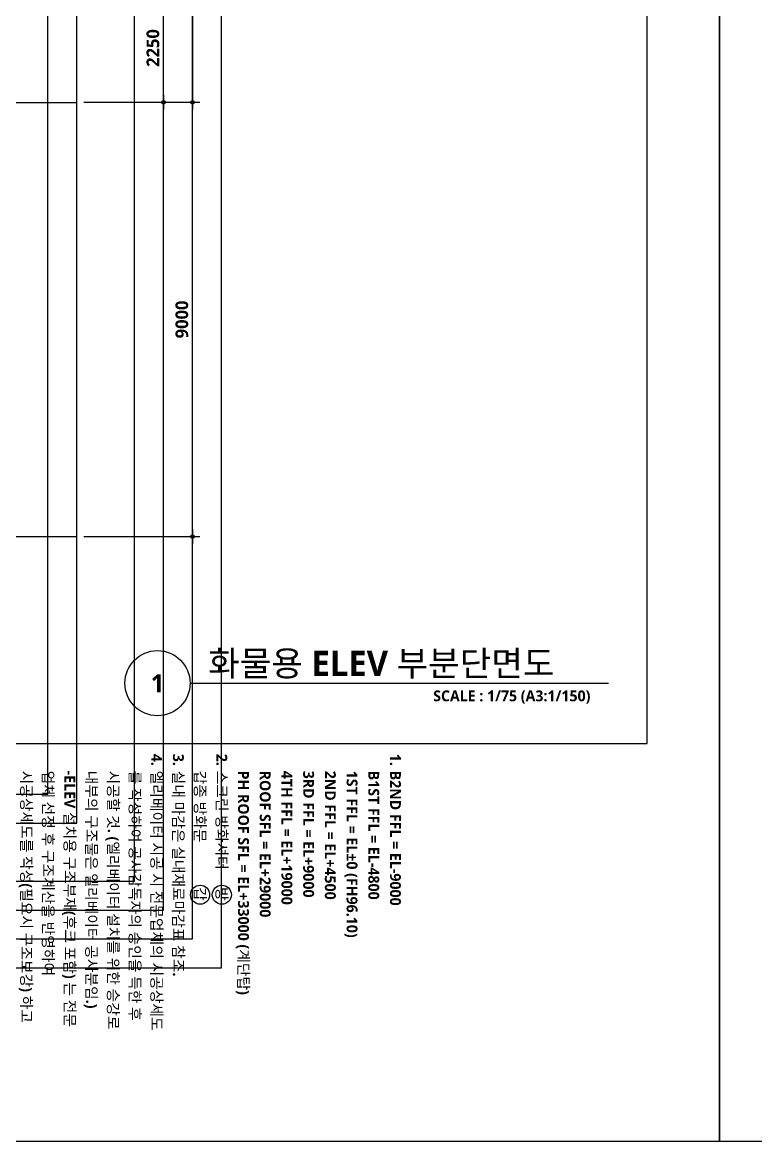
# Model space of a CAD drawing. Header units: millimetres. Extents: x 0 to 356400, y 0 to 68257.
# Drawn here: x 297398 to 312600, y 0 to 23196 of the extents above; entities that cross this region are included whole.
import ezdxf
from ezdxf.enums import TextEntityAlignment as Align

# ---------------------------------------------------------------- set-up
doc = ezdxf.new("R2010")
doc.units = ezdxf.units.MM
doc.header["$LTSCALE"] = 75
doc.linetypes.add('CEN', pattern=[62, 60, -1, 0, -1])
doc.layers.get('Defpoints').update_dxf_attribs({"color": 161})
for name, color, linetype in [('A-ANNO-GRA1', 7, 'Continuous'), ('A-ANNO-NOTE', 7, 'Continuous'), ('A-ANNO-TITL', 7, 'Continuous'), ('A-CEN', 1, 'CEN'), ('A-ST-AXIS-DIM', 7, 'Continuous'), ('AA-XXXX-TXT1', 2, 'Continuous')]:
    doc.layers.add(name, color=color, linetype=linetype)
for name, color, linetype, plot in [('Defpoint', 161, 'Continuous', False), ('G(그리드1)', 185, 'Continuous', False), ('G(그리드2)', 235, 'Continuous', False)]:
    doc.layers.add(name, color=color, linetype=linetype, plot=plot)
doc.styles.add('SH_대대리576', font='')
doc.styles.add('SH_진천_나눔', font='NanumGothicBold.ttf')
doc.styles.get('SH_대대리576').set_extended_font_data('NanumGothic', bold=True)
doc.dimstyles.new('SHP 75', dxfattribs={"dimscale": 75, "dimtxt": 3.5, "dimasz": 1, "dimexe": 2, "dimexo": 2, "dimgap": 1, "dimtad": 1, "dimdec": 0, "dimzin": 0, "dimdsep": 46, "dimtxsty": 'SH_대대리576', "dimblk": 'DIMDOT', "dimcen": 0.09, "dimclrd": 256, "dimclre": 256, "dimclrt": 3, "dimadec": 0, "dimazin": 1, "dimtfac": 1, "dimtdec": 0, "dimtix": 1, "dimtmove": 2, "dimatfit": 0, "dimldrblk": 'DIMDOT', "dimfxl": 1, "dimtfillclr": 3, "dimtolj": 1, "dimtzin": 0, "dimlwd": -1, "dimlwe": -1, "dimarcsym": 0})

# ---------------------------------------------------------------- blocks, each defined once
blk = doc.blocks.new('*U10848')
at = {"layer": 'A-ANNO-TITL'}
blk.add_line((0, 0), (5783, 0), dxfattribs=at)
blk.add_circle((-450, 0), 450, dxfattribs=at)
at = {"layer": 'AA-XXXX-TXT1', "style": 'SH_진천_나눔'}
blk.add_attdef('DWG.TITLE', (250, 100), '', height=350, dxfattribs=at)
at = {"layer": 'AA-XXXX-TXT1', "color": 7, "style": 'SH_진천_나눔'}
blk.add_attdef('NO1', text='', height=300, dxfattribs=at).set_placement((-450, 0), align=Align.MIDDLE)
at = {"layer": 'AA-XXXX-TXT1', "style": 'SH_진천_나눔'}
blk.add_attdef('SCALE', text='', height=150, dxfattribs=at).set_placement((5533, -100), align=Align.TOP_RIGHT)
blk = doc.blocks.new('G$C3CD03619')
at = {"layer": 'A-ANNO-GRA1'}
for centre in [(11731, 11592), (11731, 9792)]:
    blk.add_circle(centre, 792, dxfattribs=at)
at = {"layer": 'A-ANNO-NOTE', "style": 'SH_대대리576'}
for s, p in [('방', (11108, 11142)), ('갑', (11108, 9342))]:
    blk.add_text(s, height=900, dxfattribs=at).set_placement(p)
at = {"layer": 'A-ANNO-TITL', "style": 'SH_대대리576'}
for s, p in [('1.', (547, 25992)), ('2.', (547, 11592)), ('3.', (547, 7992)), ('4.', (547, 6192)), ('5.', (547, -10008))]:
    blk.add_text(s, height=900, dxfattribs=at).set_placement(p, align=Align.MIDDLE_CENTER)
for s, p in [('B2ND FFL = EL-9000', (1447, 25992)), ('B1ST FFL = EL-4800', (1447, 24192)), ('1ST FFL = EL%%p0 (FH96.10)', (1447, 22392)), ('2ND FFL = EL+4500', (1447, 20592)), ('3RD FFL = EL+9000', (1447, 18792)), ('4TH FFL = EL+19000', (1447, 16992)), ('ROOF SFL = EL+29000', (1447, 15192)), ('PH ROOF SFL = EL+33000 (계단탑)', (1447, 13392)), ('스크린 방화셔터', (1447, 11592)), ('갑종 방화문', (1447, 9792)), ('실내 마감은 실내재료마감표 참조.', (1447, 7992)), ('엘리베이터 시공 시 전문업체의 시공상세도', (1447, 6192)), ('를 작성하여 공사감독자의 승인을 득한 후', (1447, 4392)), ('시공할 것. (엘리베이터 설치를 위한 승강로', (1447, 2592)), ('내부의 구조물은 엘리베이터 공사분임.)', (1447, 792)), ('-ELEV 설치용 구조부재(후크 포함) 는 전문', (1447, -1008)), ('업체 선정 후 구조계산을 반영하여', (1447, -2808)), ('시공상세도를 작성(필요시 구조보강) 하고', (1447, -4608)), ('공사감독자의 승인을 득한 후 시공할 것.', (1447, -6408)), ('화물용승강기 및 수직반송기 포함.', (1447, -8208)), ('(특별)피난계단의 적용시 마감재료는 불연', (1447, -10008)), ('재료 인증제품(불연성능 시험성적서 확보)', (1447, -11808)), ('으로서 공사감독자의 승인을 득한 후', (1447, -13608))]:
    blk.add_text(s, height=900, dxfattribs=at).set_placement(p, align=Align.MIDDLE_LEFT)
blk = doc.blocks.new('DIMDOT')
at = {"color": 0}
blk.add_line((-2, 0), (2, 0), dxfattribs=at)
for radius in [0.5, 0.25]:
    blk.add_circle((0, 0), radius, dxfattribs=at)
blk = doc.blocks.new('*D9423')
at = {"layer": 'A-ST-AXIS-DIM'}
for p, q in [((298675, 30539), (301075, 30539)), ((300925, 30464), (300925, 21614)), ((298675, 21539), (301075, 21539))]:
    blk.add_line(p, q, dxfattribs=at)
at = {"layer": 'Defpoints', "color": 0}
for p in [(298525, 30539), (298525, 21539), (300925, 21539)]:
    blk.add_point(p, dxfattribs=at)
at = {"layer": 'A-ST-AXIS-DIM', "linetype": 'ByBlock', "xscale": 75, "yscale": 75, "zscale": 75}
for p, rotation in [((300925, 30539), 90), ((300925, 21539), 270)]:
    blk.add_blockref('DIMDOT', p, dxfattribs=dict(at, rotation=rotation))
at = {"layer": 'A-ST-AXIS-DIM', "color": 3, "insert": (300705, 26039), "char_height": 262.5, "attachment_point": 5, "rotation": 90, "style": 'SH_진천_나눔'}
blk.add_mtext('\\A1;9000', dxfattribs=at)
blk = doc.blocks.new('*D9424')
at = {"layer": 'A-ST-AXIS-DIM'}
for p, q in [((298675, 23789), (300475, 23789)), ((300325, 21614), (300325, 23714)), ((298675, 21539), (300475, 21539))]:
    blk.add_line(p, q, dxfattribs=at)
at = {"layer": 'Defpoints', "color": 0}
for p in [(298525, 23789), (300325, 23789), (298525, 21539)]:
    blk.add_point(p, dxfattribs=at)
at = {"layer": 'A-ST-AXIS-DIM', "linetype": 'ByBlock', "xscale": 75, "yscale": 75, "zscale": 75}
for p, rotation in [((300325, 23789), 90), ((300325, 21539), 270)]:
    blk.add_blockref('DIMDOT', p, dxfattribs=dict(at, rotation=rotation))
at = {"layer": 'A-ST-AXIS-DIM', "color": 3, "insert": (300105, 22664), "char_height": 262.5, "attachment_point": 5, "rotation": 90, "style": 'SH_진천_나눔'}
blk.add_mtext('\\A1;2250', dxfattribs=at)
blk = doc.blocks.new('*D9425')
at = {"layer": 'A-ST-AXIS-DIM'}
for p, q in [((298675, 21539), (301075, 21539)), ((300925, 12614), (300925, 21464)), ((298675, 12539), (301075, 12539))]:
    blk.add_line(p, q, dxfattribs=at)
at = {"layer": 'Defpoints', "color": 0}
for p in [(298525, 21539), (300925, 21539), (298525, 12539)]:
    blk.add_point(p, dxfattribs=at)
at = {"layer": 'A-ST-AXIS-DIM', "linetype": 'ByBlock', "xscale": 75, "yscale": 75, "zscale": 75}
for p, rotation in [((300925, 21539), 90), ((300925, 12539), 270)]:
    blk.add_blockref('DIMDOT', p, dxfattribs=dict(at, rotation=rotation))
at = {"layer": 'A-ST-AXIS-DIM', "color": 3, "insert": (300705, 17039), "char_height": 262.5, "attachment_point": 5, "rotation": 90, "style": 'SH_진천_나눔'}
blk.add_mtext('\\A1;9000', dxfattribs=at)

msp = doc.modelspace()

# ---------------------------------------------------------------- linework, layer by layer
at = {"layer": 'A-CEN'}
for p, q in [((280625, 21538.6), (298525, 21538.6)), ((280625, 12538.6), (298525, 12538.6))]:
    msp.add_line(p, q, dxfattribs=at)
at = {"layer": 'Defpoint'}
for points in [[(311850, 63000), (311850, 0), (267300, 0), (267300, 63000)], [(356400, 63000), (356400, 0), (311850, 0), (311850, 63000)], [(268800, 61500), (268800, 8250), (310350, 8250), (310350, 61500)]]:
    msp.add_lwpolyline(points, close=True, dxfattribs=at)
at = {"layer": 'G(그리드1)'}
for points in [[(301525, 59900), (274925, 59900), (274925, 3600), (301525, 3600)], [(301525, 59900), (277625, 59900), (277625, 3600), (301525, 3600)], [(300925, 59300), (278225, 59300), (278225, 4200), (300925, 4200)], [(300325, 58700), (278825, 58700), (278825, 4800), (300325, 4800)], [(299725, 58100), (279425, 58100), (279425, 5400), (299725, 5400)], [(298525, 56900), (280625, 56900), (280625, 6600), (298525, 6600)]]:
    msp.add_lwpolyline(points, close=True, dxfattribs=at)
at = {"layer": 'G(그리드2)'}
msp.add_lwpolyline([(297925, 56300), (281225, 56300), (281225, 7200), (297925, 7200)], close=True, dxfattribs=at)

# ---------------------------------------------------------------- block references
ref = msp.add_blockref('*U10848', (300874.9, 9500), dxfattribs=dict(xscale=1.5, yscale=1.5, zscale=1.5))
ref.add_attrib('SCALE', 'SCALE : 1/75 (A3:1/150)', dxfattribs={"layer": 'A-ANNO-TITL', "height": 225, "style": 'SH_진천_나눔'}).set_placement((309175, 9350), align=Align.TOP_RIGHT)
ref.add_attrib('DWG.TITLE', '화물용 ELEV 부분단면도', (301249.9, 9650), dxfattribs={"layer": 'A-ANNO-TITL', "height": 521.862, "style": 'SH_진천_나눔'})
ref.add_attrib('NO1', '1', dxfattribs={"layer": 'A-ANNO-TITL', "color": 7, "height": 375, "style": 'SH_진천_나눔'}).set_placement((300199.9, 9500), align=Align.MIDDLE)
at = {"xscale": 0.2500000000000001, "yscale": 0.2500000000000001, "zscale": 0.2500000000000001, "rotation": 270}
msp.add_blockref('G$C3CD03619', (298634.7, 8049.4), dxfattribs=at)

# ---------------------------------------------------------------- dimensions: what is measured, and where the dimension line sits
at = {"layer": 'A-ST-AXIS-DIM'}
for base, p1, p2, angle, picture, middle in [((300925, 21538.6), (298525, 30538.6), (298525, 21538.6), 90, '*D9423', (300705.1, 26038.6)), ((300325, 23788.6), (298525, 21538.6), (298525, 23788.6), 270, '*D9424', (300105.3, 22663.6)), ((300925, 21538.6), (298525, 12538.6), (298525, 21538.6), 270, '*D9425', (300705.1, 17038.6))]:
    dim = msp.add_linear_dim(base=base, p1=p1, p2=p2, angle=angle, dimstyle='SHP 75', override={"dimtxsty": 'SH_진천_나눔', "dimldrblk": 'DIMDOT'}, dxfattribs=at)
    dim.commit()
    dim.dimension.update_dxf_attribs({"geometry": picture, "text_midpoint": middle})

doc.saveas('drawing.dxf')
